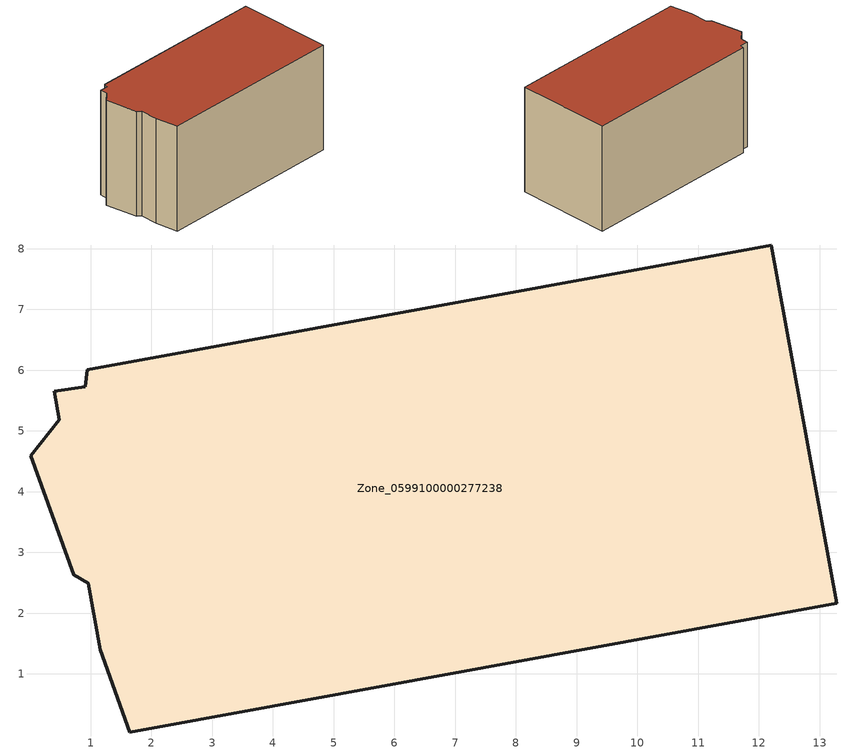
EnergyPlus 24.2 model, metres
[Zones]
Zone_0599100000277238
 floor ground (C_G): 0.48,5.18 0.4,5.66 0.91,5.73 0.95,6.01 12.2,8.06 13.28,2.16 1.64,0.04 1.16,1.4 0.96,2.49 0.72,2.63 0.02,4.59 z0
 wall outside (C_F): 1.64,0.04 13.28,2.16 12.2,8.06 0.95,6.01 0.91,5.73 0.4,5.66 0.48,5.18 0.02,4.59 0.72,2.63 0.96,2.49 1.16,1.4 1.64,0.04 z0:6.93
 roof outside (C_R): 0.4,5.66 0.48,5.18 0.02,4.59 0.72,2.63 0.96,2.49 1.16,1.4 1.64,0.04 13.28,2.16 12.2,8.06 0.95,6.01 0.91,5.73 z6.93
[BUILDING]
Pand.0599100000277238: North Axis=0; Terrain=City; Loads Convergence Tolerance Value=0.04; Temperature Convergence Tolerance Value=0.4; Solar Distribution=FullExterior; Maximum Number of Warmup Days=25; Minimum Number of Warmup Days=1
[Site:Location]
Rotterdam.The.Hague.AP_ZH_NLD Design_Conditions: Latitude=51.96; Longitude=4.45; Time Zone=1; Elevation=-4.5
[SITE:GROUNDTEMPERATURE:BUILDINGSURFACE]
18, 18, 18, 18, 18, 18, 18, 18, 18, 18, 18, 18
[MATERIAL] Thermal Absorptance=0.9; Solar Absorptance=0.7; Visible Absorptance=0.7
Name | Roughness | Thickness | Conductivity | Density | Specific Heat
G.D.1965 | MediumSmooth | 0.15 | 1 | 540 | 1210
F.D.1965 | Rough | 0.3 | 0.857143 | 1920 | 840
R.D.1965 | MediumRough | 0.2 | 0.08 | 1500 | 1000
[CONSTRUCTION]
C_G: G.D.1965
C_F: F.D.1965
C_R: R.D.1965
[ZONE]
Zone_0599100000277238: Type=1; Multiplier=1; Ceiling Height=Autocalculate; Volume=Autocalculate; Floor Area=autocalculate; Part of Total Floor Area=Yes
[ZONEINFILTRATION:DESIGNFLOWRATE]
Infil_Zone_0599100000277238: Zone or ZoneList or Space or SpaceList=Zone_0599100000277238; Schedule=AlwaysOn; Design Flow Rate Calculation Method=Flow/Area; Flow Rate per Floor Area=0.0042; Constant Term Coefficient=1; Temperature Term Coefficient=0; Velocity Term Coefficient=0; Velocity Squared Term Coefficient=0
[HVACTEMPLATE:ZONE:IDEALLOADSAIRSYSTEM]
Zone_0599100000277238: Maximum Heating Supply Air Temperature=50; Minimum Cooling Supply Air Temperature=13; Maximum Heating Supply Air Humidity Ratio=0.0156; Minimum Cooling Supply Air Humidity Ratio=0.0077; Heating Limit=NoLimit; Cooling Limit=NoLimit; Dehumidification Control Type=ConstantSensibleHeatRatio; Cooling Sensible Heat Ratio=0.7; Dehumidification Setpoint=60; Humidification Control Type=None; Humidification Setpoint=30; Outdoor Air Method=None; Outdoor Air Flow Rate per Person=0.00944; Outdoor Air Flow Rate per Zone Floor Area=0; Outdoor Air Flow Rate per Zone=0; Demand Controlled Ventilation Type=None; Outdoor Air Economizer Type=NoEconomizer; Heat Recovery Type=None; Sensible Heat Recovery Effectiveness=0.7; Latent Heat Recovery Effectiveness=0.65
[ZONECONTROL:THERMOSTAT]
ThermostatControl_Zone_0599100000277238: Zone or ZoneList=Zone_0599100000277238; Control Type Schedule=DualSetpointControlType; Control 1=Thermostat_Zone_0599100000277238; Temperature Difference Between Cutout And Setpoint=0
[THERMOSTATSETPOINT:DUALSETPOINT]
Thermostat_Zone_0599100000277238: Heating Setpoint Temperature Schedule=HeatingSetpoint_Zone_0599100000277238; Cooling Setpoint Temperature Schedule=CoolingSetpoint_Zone_0599100000277238
[SCHEDULE:COMPACT]
HeatingSetpoint_Zone_0599100000277238: Through: 12/31, For: AllDays, Until: 24:00, 21
CoolingSetpoint_Zone_0599100000277238: Through: 12/31, For: AllDays, Until: 24:00, 24
DualSetpointControlType: Through: 12/31, For: AllDays, Until: 24:00, 4
AlwaysOn: Through: 12/31, For: AllDays, Until: 24:00, 1
